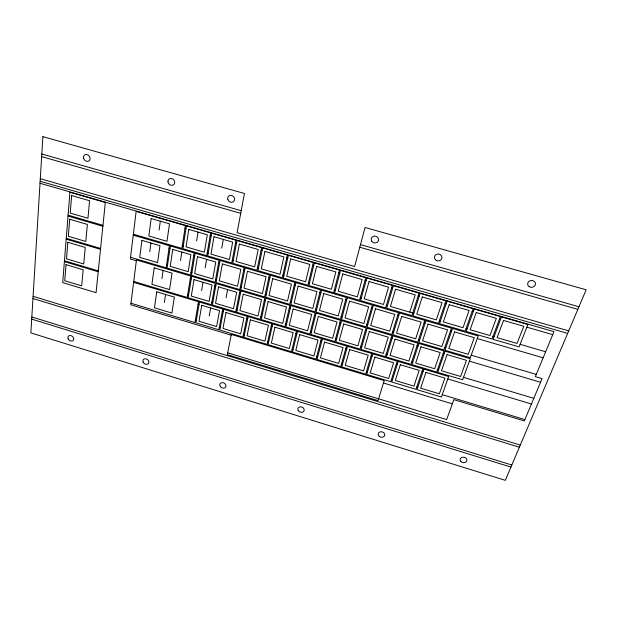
<?xml version="1.0" encoding="UTF-8"?>
<svg xmlns="http://www.w3.org/2000/svg" width="617" height="617" viewBox="0 0 617 617"><rect width="100%" height="100%" fill="white"/><g stroke="black" fill="none" stroke-linecap="round" stroke-linejoin="round"><path stroke-width="0.93" d="M149.777 251.551L150.926 243.021M159.101 229.964L160.32 221.179M161.909 278.768L163.104 270.493M164.353 302.5L165.541 294.463M180.511 260.582L181.83 252.068M196.622 240.861L198.049 232.092M205.16 267.832L206.618 259.325M201.597 290.568L203.008 282.308M209.202 315.981L210.644 307.96M221.742 248.157L223.315 239.396M226.038 297.834L227.596 289.589M409.804 312.148L415.21 294.887L395.566 289.211L390.399 306.487L413.814 313.32M41.809 153.988L241.216 210.706M360.475 244.625L578.954 306.765M41.648 156.625L240.73 213.32M359.78 247.232L577.859 309.341M40.298 178.683L568.712 330.897M40.144 181.244L567.655 333.388M40.02 183.264L553.981 331.661L535.34 376.632L542.081 378.622L524.327 420.917L453.888 399.646L446.646 419.568L227.704 352.801M184.984 228.313L185.979 228.598M210.166 235.594L211.161 235.879M235.517 242.928L236.519 243.214M261.053 250.309L262.063 250.602M286.774 257.752L287.792 258.045M312.68 265.241L313.706 265.534M338.779 272.783L339.813 273.084M365.063 280.388L366.105 280.689M391.54 288.046L392.589 288.347M418.21 295.759L419.267 296.06M445.073 303.525L446.137 303.834M472.136 311.354L473.208 311.662M499.408 319.236L500.487 319.552M526.872 327.18L552.739 334.661M182.293 245.767L183.272 246.052M207.181 253.032L208.16 253.317M232.239 260.343L233.234 260.629M257.482 267.709L258.484 268.002M282.902 275.12L283.913 275.413M308.508 282.594L309.518 282.887M334.291 290.113L335.309 290.414M360.259 297.695L361.292 297.996M386.419 305.322L387.453 305.631M439.312 320.755L440.361 321.064M466.043 328.553L467.1 328.869M492.975 336.412L494.04 336.728M520.1 344.325L545.644 351.783M68.109 215.156L102.97 225.336M133.357 234.213L181.884 248.396L185.401 225.621L136.149 211.4L130.334 258.939L136.342 260.721M68.032 216.081L102.877 226.262M133.249 235.139L169.397 245.705L166.158 267.817L130.534 257.289M169.012 248.319L169.983 248.605M193.707 255.546L194.687 255.831M218.58 262.827L219.567 263.112M243.63 270.161L244.625 270.447M268.858 277.542L269.853 277.835M294.263 284.977L295.265 285.27M319.845 292.466L320.863 292.759M345.613 300.009L346.638 300.302M371.573 307.598L372.599 307.898M397.71 315.248L398.744 315.557M424.041 322.961L425.082 323.262M450.564 330.72L451.613 331.028M477.273 338.54L543.145 357.814M166.528 265.271L167.492 265.557M190.954 272.475L191.918 272.76M215.549 279.74L216.521 280.025M240.306 287.044L241.286 287.337M265.248 294.409L266.236 294.702M290.36 301.821L291.355 302.114M315.642 309.287L316.644 309.58M341.116 316.799L342.119 317.099M366.76 324.372L367.778 324.673M392.589 332L393.615 332.301M418.611 339.674L419.637 339.982M444.811 347.41L445.852 347.718M471.203 355.199L536.266 374.403M66.258 238.293L100.602 248.443M66.181 239.188L100.509 249.337M190.306 278.545L191.262 278.83M214.793 285.802L215.765 286.087M239.465 293.098L240.437 293.391M264.3 300.456L265.279 300.749M289.311 307.86L290.298 308.153M314.493 315.318L315.495 315.611M339.859 322.83L340.862 323.123M365.403 330.388L366.413 330.689M391.124 338.008L392.15 338.309M417.038 345.674L418.064 345.975M443.129 353.402L444.163 353.703M469.406 361.184L540.554 382.247M187.622 294.988L188.578 295.273M211.847 302.214L212.803 302.5M236.234 309.495L237.198 309.788M260.79 316.829L261.762 317.115M285.517 324.21L286.496 324.503M310.413 331.637L311.4 331.938M335.486 339.126L336.481 339.419M360.737 346.661L361.732 346.962M386.157 354.251L387.168 354.551M411.763 361.894L412.781 362.194M437.546 369.591L438.571 369.892M463.514 377.342L533.805 398.32M64.453 260.767L98.296 270.886M133.719 281.468L187.221 297.456L190.715 276.015L136.442 259.965L130.773 304.79L231.182 335.147M64.384 261.647L98.211 271.758M133.611 282.339L198.504 301.744L194.941 322.56L130.974 303.232M198.08 304.204L199.036 304.49M222.29 311.446L223.246 311.739M246.661 318.742L247.625 319.035M271.195 326.092L272.166 326.378M295.905 333.488L296.885 333.782M320.778 340.931L321.765 341.232M345.836 348.435L346.823 348.728M371.056 355.986L372.059 356.287M396.461 363.59L397.471 363.891M422.043 371.249L423.054 371.55M447.803 378.961L531.43 403.996M195.358 320.161L196.299 320.447M219.29 327.38L220.238 327.673M243.391 334.653L244.347 334.946M267.655 341.98L268.619 342.265M292.088 349.345L293.052 349.638M316.683 356.773L317.662 357.066M341.456 364.246L342.435 364.539M366.39 371.766L367.377 372.066M391.502 379.347L392.497 379.648M416.784 386.975L417.786 387.275M442.25 394.656L524.882 419.591M383.481 383.003L452.361 403.85M33.094 296.314L520.278 445.081M32.956 298.52L519.375 447.209M31.822 316.984L511.817 465.01M31.691 319.12L510.945 467.077M42.874 136.658L30.85 332.902L505.315 480.342L586.15 289.797L365.071 227.48L354.613 266.498L237.09 232.686L244.455 193.483L42.874 136.658M69.937 192.28L62.703 282.617L96.059 292.689L105.314 202.492L69.937 192.28M66.027 264.67L64.723 280.743L81.683 285.864L83.172 269.806L66.027 264.67M67.847 242.296L66.505 258.832L83.711 263.968L85.246 247.448L67.847 242.296M69.721 219.259L68.333 236.28L85.802 241.44L87.375 224.426L69.721 219.259M71.649 195.535L70.222 213.073L87.953 218.241L89.573 200.726L71.649 195.535M141.918 240.391L139.743 257.358L157.574 262.626L159.95 245.666L141.918 240.391M151.157 218.534L148.844 236.01L166.983 241.301L169.505 223.832L151.157 218.534M154.196 267.863L151.921 284.329L169.559 289.597L172.035 273.138L154.196 267.863M156.757 291.833L154.474 307.829L171.881 313.081L174.356 297.101L156.757 291.833M170.369 245.99L167.114 268.102L190.537 275.028L194.139 252.939L170.369 245.99M172.745 249.415L170.223 266.359L188.208 271.665L190.931 254.736L172.745 249.415M186.396 225.907L182.863 248.682L206.726 255.654L210.621 232.902L186.396 225.907M188.794 229.416L186.049 246.869L204.381 252.214L207.335 234.776L188.794 229.416M195.119 253.225L191.501 275.313L215.086 282.277L219.05 260.22L195.119 253.225M191.679 276.3L188.17 297.741L211.4 304.682L215.256 283.272L191.679 276.3M197.471 256.649L194.671 273.578L212.78 278.923L215.788 262.009L197.471 256.649M194.008 279.64L191.285 296.083L209.117 301.404L212.04 284.985L194.008 279.64M199.461 302.029L195.882 322.845L218.842 329.779L222.752 308.994L199.461 302.029M211.623 233.195L207.713 255.939L231.745 262.958L236.026 240.237L211.623 233.195M201.744 305.299L198.975 321.256L216.598 326.57L219.567 310.636L201.744 305.299M213.991 236.704L210.968 254.135L229.424 259.518L232.663 242.103L213.991 236.704M220.038 260.505L216.058 282.571L239.812 289.589L244.147 267.554L220.038 260.505M216.228 283.558L212.356 304.975L235.748 311.963L239.959 290.576L216.228 283.558M222.367 263.937L219.29 280.843L237.522 286.226L240.815 269.336L222.367 263.937M218.526 286.905L215.534 303.317L233.488 308.677L236.689 292.281L218.526 286.905M223.709 309.279L219.791 330.064L242.905 337.052L247.162 316.29L223.709 309.279M237.028 240.53L232.74 263.251L256.942 270.323L261.608 247.625L237.028 240.53M225.969 312.549L222.938 328.483L240.684 333.836L243.916 317.925L225.969 312.549M239.381 244.039L236.056 261.454L254.644 266.876L258.184 249.484L239.381 244.039M231.321 334.437L227.341 354.621L378.02 400.61L384.214 380.65L231.321 334.437M245.134 267.847L240.792 289.874L264.701 296.947L269.413 274.943L245.134 267.847M240.938 290.862L236.712 312.248L260.258 319.29L264.84 297.934L240.938 290.862M247.44 271.272L244.077 288.162L262.441 293.576L266.02 276.709L247.44 271.272M243.214 294.216L239.944 310.606L258.029 316.004L261.508 299.631L243.214 294.216M248.127 316.583L243.854 337.337L267.122 344.363L271.742 323.64L248.127 316.583M262.618 247.918L257.945 270.616L282.324 277.735L287.375 255.068L262.618 247.918M250.363 319.853L247.062 335.764L264.932 341.155L268.434 325.267L250.363 319.853M264.94 251.435L261.323 268.827L280.041 274.287L283.882 256.911L264.94 251.435M270.416 275.228L265.688 297.232L289.766 304.351L294.864 282.378L270.416 275.228M265.827 298.219L261.23 319.583L284.946 326.663L289.897 305.338L265.827 298.219M272.691 278.66L269.035 295.528L287.53 300.988L291.401 284.136L272.691 278.66M268.079 301.574L264.523 317.94L282.733 323.377L286.496 307.027L268.079 301.574M272.714 323.933L268.087 344.656L291.517 351.736L296.492 331.044L272.714 323.933M288.394 255.361L283.326 278.028L307.875 285.201L313.328 262.564L288.394 255.361M274.927 327.211L271.349 343.091L289.342 348.52L293.121 332.656L274.927 327.211M290.692 258.878L286.774 276.254L305.623 281.753L309.765 264.4L290.692 258.878M295.875 282.671L290.761 304.644L315.017 311.816L320.493 289.867L295.875 282.671M290.885 305.631L285.926 326.956L309.803 334.098L315.125 312.804L290.885 305.631M298.127 286.111L294.178 302.947L312.804 308.446L316.968 291.625L298.127 286.111M293.114 308.986L289.28 325.329L307.613 330.805L311.662 314.477L293.114 308.986M297.471 331.337L292.481 352.022L316.066 359.148L321.411 338.494L297.471 331.337M314.354 262.857L308.886 285.494L333.62 292.72L339.466 270.115L314.354 262.857M299.661 334.615L295.805 350.471L313.922 355.932L317.986 340.098L299.661 334.615M316.621 266.382L312.403 283.727L331.391 289.273L335.841 271.935L316.621 266.382M321.511 290.167L316.012 312.109L340.437 319.328L346.307 297.417L321.511 290.167M316.128 313.097L310.783 334.391L334.83 341.571L340.538 320.316L316.128 313.097M323.74 293.599L319.49 310.42L338.247 315.958L342.72 299.16L323.74 293.599M318.326 316.452L314.207 332.771L332.671 338.286L337.005 321.981L318.326 316.452M322.398 338.787L317.045 359.449L340.792 366.621L346.507 345.998L322.398 338.787M340.507 270.416L334.638 293.021L359.541 300.294L365.804 277.719L340.507 270.416M324.565 342.065L320.431 357.899L338.664 363.405L343.013 347.587L324.565 342.065M342.751 273.933L338.216 291.263L357.343 296.839L362.102 279.532L342.751 273.933M347.332 297.71L341.44 319.621L366.035 326.894L372.313 305.014L347.332 297.71M341.54 320.609L335.818 341.872L360.035 349.106L366.12 327.882L341.54 320.609M349.538 301.15L344.988 317.948L363.876 323.524L368.65 306.749L349.538 301.15M343.723 323.971L339.304 340.26L357.899 345.813L362.534 329.54L343.723 323.971M347.502 346.291L341.772 366.914L365.688 374.141L371.781 353.549L347.502 346.291M366.845 278.02L360.567 300.595L385.648 307.922L392.327 285.378L366.845 278.02M349.646 349.577L345.219 365.38L363.583 370.925L368.226 355.137L349.646 349.577M369.059 281.545L364.215 298.844L383.481 304.466L388.556 287.183L369.059 281.545M373.339 305.315L367.053 327.195L391.826 334.514L398.497 312.672L373.339 305.315M367.138 328.182L361.03 349.407L385.409 356.695L391.895 335.501L367.138 328.182M375.522 308.755L370.663 325.521L389.689 331.144L394.772 314.392L375.522 308.755M369.29 331.537L364.578 347.811L383.304 353.394L388.232 337.152L369.29 331.537M372.776 353.849L366.675 374.442L390.754 381.715L397.225 361.161L372.776 353.849M393.376 285.679L386.689 308.222L411.948 315.603L419.043 293.09L393.376 285.679M374.897 357.135L370.185 372.915L388.679 378.491L393.607 362.734L374.897 357.135M399.538 312.973L392.844 334.815L417.794 342.188L424.874 320.377L399.538 312.973M392.913 335.802L386.419 356.996L410.968 364.331L417.848 343.175L392.913 335.802M401.69 316.413L396.523 333.157L415.681 338.81L421.079 322.089L401.69 316.413M395.042 339.165L390.029 355.407L408.886 361.03L414.123 344.81L395.042 339.165M398.235 361.462L391.749 382.016L415.997 389.335L422.853 368.827L398.235 361.462M420.108 293.399L412.997 315.912L438.44 323.347L445.96 300.865L420.108 293.399M400.325 364.747L395.32 380.496L413.945 386.119L419.167 370.385L400.325 364.747M422.267 296.931L416.776 314.184L436.327 319.884L442.05 302.654L422.267 296.931M425.923 320.686L418.82 342.497L443.947 349.924L451.451 328.144L425.923 320.686M418.874 343.476L411.986 364.632L436.713 372.02L443.985 350.903L418.874 343.476M428.044 324.133L422.568 340.846L441.865 346.538L447.58 329.848L428.044 324.133M420.979 346.839L415.657 363.058L434.646 368.727L440.191 352.531L420.979 346.839M423.871 369.128L416.992 389.643L441.41 397.016L448.659 376.54L423.871 369.128M447.032 301.173L439.489 323.655L465.125 331.144L473.077 308.701L447.032 301.173M425.938 372.413L420.632 388.132L439.381 393.793L444.911 378.09L425.938 372.413M449.161 304.705L443.345 321.935L463.035 327.681L469.097 310.474L449.161 304.705M452.5 328.452L444.98 350.225L470.293 357.706L478.214 335.964L452.5 328.452M445.027 351.212L437.731 372.329L462.627 379.771L470.316 358.685L445.027 351.212M454.598 331.9L448.798 348.59L468.234 354.328L474.272 337.661L454.598 331.9M447.101 354.574L441.471 370.763L460.598 376.47L466.452 360.305L447.101 354.574M474.157 309.009L466.182 331.452L492.004 338.995L500.395 316.583L474.157 309.009M476.262 312.541L470.115 329.74L489.944 335.532L496.338 318.349L476.262 312.541M501.482 316.899L493.068 339.304L519.082 346.901L527.921 324.534L501.482 316.899M503.557 320.439L497.071 337.607L517.046 343.438L523.787 326.285L503.557 320.439M460.968 461.616A3.432 2.73 10.3 0 0 466.73 460.922A3.432 2.73 10.3 0 0 462.696 457.182A3.432 2.73 10.3 0 0 460.968 461.616M379.177 436.25A3.34 2.707 16.2 0 0 384.684 435.509A3.34 2.707 16.2 0 0 380.62 431.784A3.34 2.707 16.2 0 0 379.177 436.25M298.335 410.737A3.278 2.676 22.8 0 0 303.857 411.2A3.278 2.676 22.8 0 0 300.865 406.834A3.278 2.676 22.8 0 0 298.335 410.737M220.377 386.574A3.232 2.622 29.4 0 0 225.714 386.99A3.232 2.622 29.4 0 0 222.621 382.625A3.232 2.622 29.4 0 0 220.377 386.574M143.113 362.048A3.208 2.553 35 0 0 148.288 363.66A3.208 2.553 35 0 0 146.268 358.909A3.208 2.553 35 0 0 143.113 362.048M68.163 338.818A3.208 2.476 39.4 0 0 73.222 340.399A3.208 2.476 39.4 0 0 71.055 335.648A3.208 2.476 39.4 0 0 68.163 338.818M529.371 286.774A3.933 3.432 -3.4 0 0 535.487 284.067A3.933 3.432 -3.4 0 0 529.833 280.828A3.933 3.432 -3.4 0 0 529.371 286.774M435.471 259.78A3.779 3.44 6.3 0 0 441.826 258.484A3.779 3.44 6.3 0 0 437.306 254.088A3.779 3.44 6.3 0 0 435.471 259.78M371.704 241.131A3.71 3.417 17.9 0 0 378.082 241.355A3.71 3.417 17.9 0 0 374.843 236.08A3.71 3.417 17.9 0 0 371.704 241.131M227.889 199.638A3.656 3.262 43.1 0 0 233.828 201.327A3.656 3.262 43.1 0 0 231.768 195.52A3.656 3.262 43.1 0 0 227.889 199.638M167.978 181.822A3.663 3.178 48.1 0 0 173.4 184.923A3.663 3.178 48.1 0 0 172.683 178.938A3.663 3.178 48.1 0 0 167.978 181.822M83.534 157.906A3.687 3.046 52 0 0 88.902 160.968A3.687 3.046 52 0 0 87.93 154.975A3.687 3.046 52 0 0 83.534 157.906"/></g></svg>
